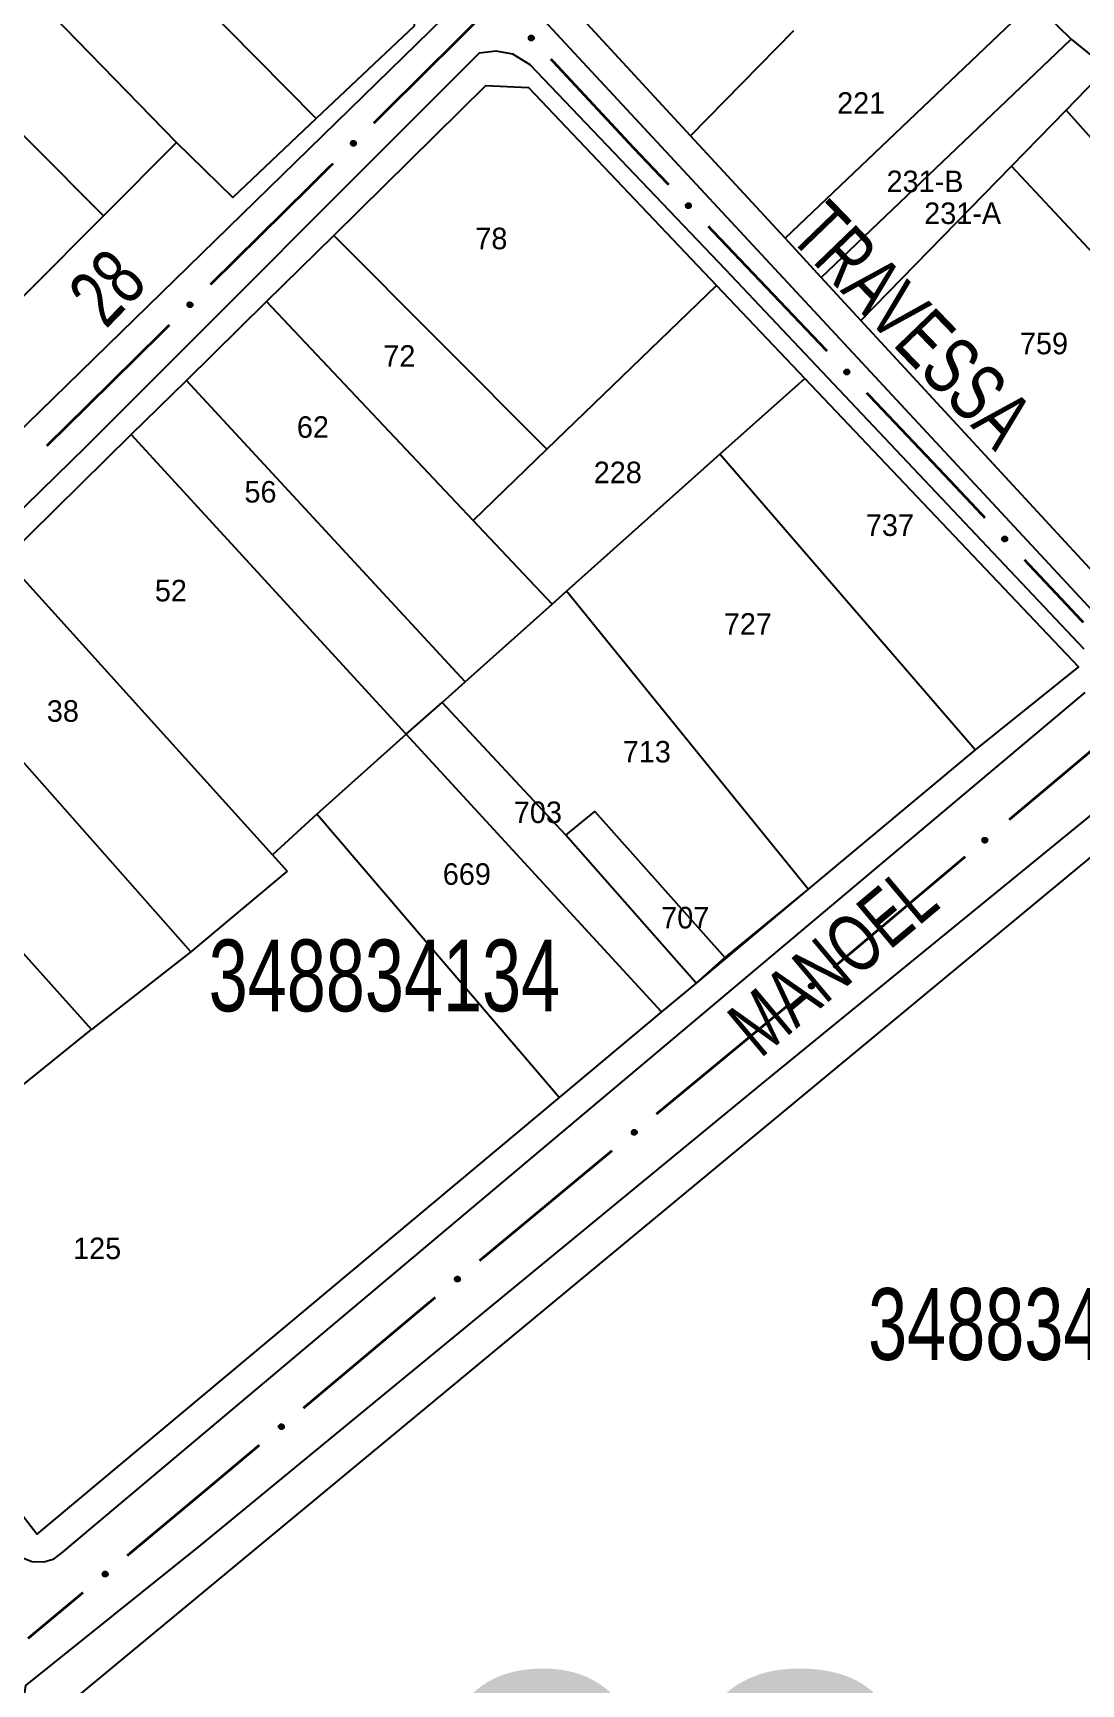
# Model space of a CAD drawing. Extents: x 199577 to 200882, y 4838726 to 4840156.
# Drawn here: x 200204.8 to 200277.8, y 4839526.4 to 4839641.4 of the extents above; entities that cross this region are included whole.
import ezdxf
from ezdxf.enums import TextEntityAlignment as Align

# ---------------------------------------------------------------- set-up
doc = ezdxf.new("R2010")
doc.units = 0
doc.header["$LTSCALE"] = 1.5
doc.header["$MEASUREMENT"] = 0
for name, color, linetype in [('CD_MALHA_LOTES', 7, 'CONTINUOUS'), ('CD_TXT_QUADRA', 2, 'CONTINUOUS'), ('LM-TXT-LSB', 7, 'CONTINUOUS'), ('RU-QUADRA', 210, 'CONTINUOUS'), ('SV-EIXO-RUA-PAV', 20, 'CONTINUOUS'), ('SV-RUA-PAVIM', 7, 'CONTINUOUS'), ('SV-TXT-RUA-PAV', 7, 'CONTINUOUS'), ('Th_NmrPorta', 1, 'CONTINUOUS')]:
    doc.layers.add(name, color=color, linetype=linetype)
doc.styles.add('ARIAL', font='ARIAL.SHX')
doc.styles.add('SWIS', font='swissko.ttf')

msp = doc.modelspace()

# ---------------------------------------------------------------- linework, layer by layer
at = {"layer": 'CD_MALHA_LOTES', "linetype": 'Continuous', "flags": 128}
for points in [[(200214.81, 4839633.74), (200194.97, 4839654.12)], [(200224.62, 4839651.69), (200231.16, 4839645.07), (200231.35, 4839641.84), (200224.54, 4839635.39)], [(200250.59, 4839634.2), (200243.38, 4839642.02), (200243.18, 4839645.11), (200248.29, 4839650.48)], [(200209.72, 4839628.63), (200189.65, 4839648.8)], [(200224.54, 4839635.39), (200216.32, 4839643.74)], [(200257.18, 4839627.06), (200274.45, 4839643.51)], [(200277.11, 4839640.93), (200274.45, 4839643.51)], [(200250.59, 4839634.2), (200257.79, 4839641.53)], [(200259.7, 4839624.33), (200277.11, 4839640.93)], [(200277.11, 4839640.93), (200279.6, 4839638.91)], [(200276.75, 4839635.99), (200279.6, 4839638.91)], [(200225.76, 4839627.26), (200236.35, 4839637.7), (200239.32, 4839637.56), (200252.41, 4839623.76)], [(200224.54, 4839635.39), (200218.74, 4839629.9)], [(200272.94, 4839632.07), (200276.75, 4839635.99)], [(200295.79, 4839614.68), (200276.75, 4839635.99)], [(200257.18, 4839627.06), (200250.59, 4839634.2)], [(200214.81, 4839633.74), (200209.72, 4839628.63)], [(200218.74, 4839629.9), (200214.81, 4839633.74)], [(200262.46, 4839621.33), (200272.94, 4839632.07)], [(200292.08, 4839611.62), (200272.94, 4839632.07)], [(200209.72, 4839628.63), (200204.36, 4839623.24)], [(200221.08, 4839622.66), (200225.76, 4839627.26)], [(200240.6, 4839612.36), (200225.76, 4839627.26)], [(200259.7, 4839624.33), (200257.18, 4839627.06)], [(200240.6, 4839612.36), (200252.41, 4839623.76)], [(200252.41, 4839623.76), (200258.55, 4839617.3)], [(200262.46, 4839621.33), (200259.7, 4839624.33)], [(200215.5, 4839617.16), (200221.08, 4839622.66)], [(200235.46, 4839607.4), (200221.08, 4839622.66)], [(200292.08, 4839611.62), (200280.36, 4839601.94), (200262.46, 4839621.33)], [(200211.65, 4839613.38), (200215.5, 4839617.16)], [(200234.9, 4839596.16), (200215.5, 4839617.16)], [(200252.65, 4839612.02), (200258.55, 4839617.3)], [(200258.55, 4839617.3), (200277.61, 4839597.21), (200270.41, 4839591.42)], [(200202.87, 4839604.72), (200211.65, 4839613.38)], [(200230.81, 4839592.51), (200211.65, 4839613.38)], [(200235.46, 4839607.4), (200240.6, 4839612.36)], [(200241.97, 4839602.47), (200252.65, 4839612.02)], [(200270.41, 4839591.42), (200252.65, 4839612.02)], [(200240.96, 4839601.57), (200235.46, 4839607.4)], [(200221.49, 4839584.11), (200202.87, 4839604.72)], [(200234.9, 4839596.16), (200240.96, 4839601.57)], [(200240.96, 4839601.57), (200241.97, 4839602.47)], [(200258.8, 4839581.71), (200241.97, 4839602.47)], [(200215.81, 4839577.36), (200196.85, 4839598.8)], [(200233.3, 4839594.72), (200234.9, 4839596.16)], [(200230.81, 4839592.51), (200233.3, 4839594.72)], [(200241.91, 4839585.49), (200233.3, 4839594.72)], [(200208.89, 4839571.94), (200190.47, 4839592.52)], [(200224.57, 4839586.94), (200230.81, 4839592.51)], [(200248.59, 4839573.17), (200230.81, 4839592.51)], [(200270.41, 4839591.42), (200258.8, 4839581.71)], [(200207.09, 4839524.82), (200284.39, 4839588.84), (200310.14, 4839562.13), (200306.36, 4839558.81)], [(200224.57, 4839586.94), (200221.49, 4839584.11)], [(200241.45, 4839567.2), (200224.57, 4839586.94)], [(200241.91, 4839585.49), (200243.93, 4839587.13), (200252.99, 4839576.96)], [(200250.99, 4839575.18), (200241.91, 4839585.49)], [(200221.49, 4839584.11), (200222.51, 4839582.97)], [(200222.51, 4839582.97), (200215.81, 4839577.36)], [(200258.8, 4839581.71), (200252.99, 4839576.96)], [(200215.81, 4839577.36), (200208.89, 4839571.94)], [(200252.99, 4839576.96), (200250.99, 4839575.18)], [(200250.99, 4839575.18), (200248.59, 4839573.17)], [(200248.59, 4839573.17), (200241.45, 4839567.2)], [(200204.04, 4839568.01), (200208.89, 4839571.94)], [(200241.45, 4839567.2), (200205.08, 4839536.78)], [(200205.08, 4839536.78), (200190.16, 4839556.12)]]:
    msp.add_lwpolyline(points, dxfattribs=at)
at = {"layer": 'RU-QUADRA', "linetype": 'Continuous', "flags": 128}
for points in [[(200280.36, 4839601.94), (200262.46, 4839621.33), (200259.7, 4839624.33), (200257.18, 4839627.06), (200250.59, 4839634.2), (200243.38, 4839642.02), (200243.18, 4839645.11), (200248.29, 4839650.48), (200253.81, 4839656.27), (200257.4, 4839660.06), (200259.92, 4839662.7), (200263.16, 4839666.11), (200265.9, 4839668.99), (200270.78, 4839674.12), (200274.55, 4839678.08), (200279.96, 4839683.78)], [(200231.35, 4839641.84), (200224.54, 4839635.39), (200218.74, 4839629.9), (200214.81, 4839633.74), (200209.72, 4839628.63), (200204.36, 4839623.24), (200197.07, 4839615.92), (200180.81, 4839599.6), (200166.96, 4839586.18), (200155.85, 4839599.69), (200148.94, 4839608.08), (200136.51, 4839623.2), (200126.3, 4839635.62), (200137.87, 4839646.84)], [(200202.87, 4839604.72), (200211.65, 4839613.38), (200215.5, 4839617.16), (200221.08, 4839622.66), (200225.76, 4839627.26), (200236.35, 4839637.7), (200239.32, 4839637.56), (200252.41, 4839623.76), (200258.55, 4839617.3), (200277.61, 4839597.21), (200270.41, 4839591.42), (200258.8, 4839581.71), (200254.32, 4839577.96), (200250.99, 4839575.18), (200248.59, 4839573.17), (200241.45, 4839567.2), (200205.08, 4839536.78), (200190.16, 4839556.12)]]:
    msp.add_lwpolyline(points, dxfattribs=at)
msp.add_lwpolyline([(200207.09, 4839524.82), (200284.39, 4839588.84), (200310.14, 4839562.13), (200306.36, 4839558.81), (200328.07, 4839537.65), (200329.17, 4839536.19), (200330.03, 4839534.21), (200329.66, 4839532.08), (200308.67, 4839509.69), (200264.69, 4839460.81)], close=True, dxfattribs=at)
at = {"layer": 'SV-EIXO-RUA-PAV', "const_width": 0.18}
for points in [[(200237.066319, 4839643.526792), (200228.543548, 4839635.079167)], [(200246.61, 4839633.38), (200240.874057, 4839639.545081)], [(200247.009345, 4839632.960431), (200246.61, 4839633.38)], [(200249.077647, 4839630.787385), (200247.009345, 4839632.960431)], [(200225.702625, 4839632.263292), (200223.571932, 4839630.151386)], [(200223.51, 4839630.09), (200217.165963, 4839623.829712)], [(200223.571932, 4839630.151386), (200223.51, 4839630.09)], [(200259.84, 4839619.48), (200251.835383, 4839627.889991)], [(200214.318805, 4839621.020141), (200208.624489, 4839615.400997)], [(200260.10818, 4839619.197419), (200259.84, 4839619.48)], [(200208.624489, 4839615.400997), (200208.36, 4839615.14)], [(200268.22, 4839610.65), (200262.86171, 4839616.296027)], [(200208.36, 4839615.14), (200205.772853, 4839612.595972)], [(200268.368056, 4839610.492569), (200268.22, 4839610.65)], [(200271.108395, 4839607.578716), (200268.368056, 4839610.492569)], [(200277.38, 4839600.91), (200273.848733, 4839604.664862)], [(200277.955928, 4839600.290982), (200277.38, 4839600.91)], [(200281.975937, 4839594.277147), (200272.788709, 4839586.557377)], [(200269.727289, 4839583.982944), (200260.546725, 4839576.25525)], [(200257.471744, 4839573.697093), (200248.220203, 4839566.054515)], [(200245.136883, 4839563.506353), (200235.90623, 4839555.838561)], [(200232.829345, 4839553.282631), (200232.14, 4839552.71)], [(200232.14, 4839552.71), (200223.638526, 4839545.567157)], [(200220.575992, 4839542.994049), (200217.513457, 4839540.420942)], [(200217.31, 4839540.25), (200211.373255, 4839535.292795)], [(200217.513457, 4839540.420942), (200217.31, 4839540.25)], [(200208.302893, 4839532.729031), (200204.464942, 4839529.524327)]]:
    msp.add_lwpolyline(points, dxfattribs=at)
at = {"layer": 'SV-EIXO-RUA-PAV'}
for points in [[(200239.529001, 4839640.829162), (200239.480105, 4839640.830232), (200239.438299, 4839640.84115), (200239.406052, 4839640.860292), (200239.381967, 4839640.884637), (200239.360132, 4839640.912319), (200239.344275, 4839640.945085), (200239.334732, 4839640.98535), (200239.335461, 4839641.034408), (200239.34946, 4839641.076499), (200239.366535, 4839641.109117), (200239.390475, 4839641.135694), (200239.417722, 4839641.156455), (200239.452302, 4839641.1718), (200239.493201, 4839641.181073), (200239.542513, 4839641.179146), (200239.583425, 4839641.168162), (200239.614129, 4839641.148827), (200239.640695, 4839641.124591), (200239.662648, 4839641.096062), (200239.678028, 4839641.063809), (200239.68729, 4839641.022613), (200239.684744, 4839640.973968), (200239.674253, 4839640.933038), (200239.655355, 4839640.90207), (200239.630905, 4839640.876453), (200239.603407, 4839640.854216), (200239.571133, 4839640.836905), (200239.529001, 4839640.829162)], [(200227.302626, 4839633.694194), (200227.303102, 4839633.645287), (200227.293511, 4839633.603158), (200227.275398, 4839633.570322), (200227.251826, 4839633.545479), (200227.224848, 4839633.52278), (200227.1926, 4839633.505895), (200227.152656, 4839633.495084), (200227.1036, 4839633.494262), (200227.061088, 4839633.506923), (200227.027946, 4839633.522959), (200227.000626, 4839633.546047), (200226.979014, 4839633.572624), (200226.962584, 4839633.606702), (200226.952022, 4839633.647287), (200226.952389, 4839633.696635), (200226.962075, 4839633.737874), (200226.980429, 4839633.769174), (200227.003814, 4839633.796492), (200227.031634, 4839633.819336), (200227.063386, 4839633.835728), (200227.104268, 4839633.846288), (200227.15297, 4839633.84528), (200227.19421, 4839633.836089), (200227.22576, 4839633.81818), (200227.252137, 4839633.794551), (200227.275233, 4839633.76777), (200227.293555, 4839633.736059), (200227.302626, 4839633.694194)], [(200250.475836, 4839629.15872), (200250.426931, 4839629.159235), (200250.385004, 4839629.169677), (200250.352542, 4839629.188452), (200250.328182, 4839629.212523), (200250.306034, 4839629.239955), (200250.289806, 4839629.272539), (200250.279806, 4839629.312693), (200250.279978, 4839629.361756), (200250.293499, 4839629.404003), (200250.310202, 4839629.436813), (200250.333839, 4839629.463659), (200250.360849, 4839629.484728), (200250.395253, 4839629.500465), (200250.436044, 4839629.510202), (200250.485374, 4839629.508835), (200250.526408, 4839629.498316), (200250.55733, 4839629.479331), (200250.584169, 4839629.455398), (200250.606444, 4839629.427121), (200250.622189, 4839629.395044), (200250.631919, 4839629.353956), (200250.629925, 4839629.305284), (200250.6199, 4839629.264238), (200250.601355, 4839629.233058), (200250.577197, 4839629.207165), (200250.549953, 4839629.184617), (200250.517878, 4839629.166941), (200250.475836, 4839629.15872)], [(200215.921974, 4839622.447492), (200215.922342, 4839622.398585), (200215.912657, 4839622.356477), (200215.894471, 4839622.323681), (200215.870844, 4839622.298891), (200215.843816, 4839622.276252), (200215.81153, 4839622.259439), (200215.771563, 4839622.248716), (200215.722505, 4839622.248002), (200215.680021, 4839622.260758), (200215.646915, 4839622.276867), (200215.619647, 4839622.300016), (200215.598094, 4839622.32664), (200215.581738, 4839622.360755), (200215.571267, 4839622.401364), (200215.571743, 4839622.45071), (200215.581521, 4839622.491927), (200215.599944, 4839622.523187), (200215.62339, 4839622.550453), (200215.65126, 4839622.573236), (200215.683048, 4839622.589557), (200215.723953, 4839622.600026), (200215.772653, 4839622.598911), (200215.813873, 4839622.589628), (200215.845383, 4839622.571649), (200215.871707, 4839622.547962), (200215.894744, 4839622.521129), (200215.912996, 4839622.489378), (200215.921974, 4839622.447492)], [(200261.504005, 4839617.566727), (200261.455101, 4839617.567312), (200261.413189, 4839617.577816), (200261.380754, 4839617.596638), (200261.356429, 4839617.620744), (200261.334321, 4839617.648208), (200261.318141, 4839617.680816), (200261.308199, 4839617.720984), (200261.308442, 4839617.770046), (200261.322024, 4839617.812274), (200261.338775, 4839617.84506), (200261.362451, 4839617.871872), (200261.389491, 4839617.892902), (200261.423917, 4839617.908589), (200261.464723, 4839617.918266), (200261.514051, 4839617.916828), (200261.555069, 4839617.906249), (200261.585964, 4839617.88722), (200261.612768, 4839617.863247), (200261.635003, 4839617.834938), (200261.650701, 4839617.802838), (200261.660371, 4839617.761736), (200261.658306, 4839617.713067), (200261.648222, 4839617.672036), (200261.629631, 4839617.640883), (200261.605436, 4839617.615025), (200261.578159, 4839617.592516), (200261.546058, 4839617.574886), (200261.504005, 4839617.566727)], [(200272.496808, 4839605.941708), (200272.447906, 4839605.942516), (200272.406043, 4839605.953209), (200272.373693, 4839605.972178), (200272.349478, 4839605.996394), (200272.327495, 4839606.023959), (200272.311463, 4839606.056639), (200272.301703, 4839606.096852), (200272.302169, 4839606.145913), (200272.315942, 4839606.188078), (200272.332842, 4839606.220788), (200272.356639, 4839606.247492), (200272.383774, 4839606.268399), (200272.418271, 4839606.28393), (200272.45912, 4839606.293423), (200272.508442, 4839606.29176), (200272.549411, 4839606.280995), (200272.580219, 4839606.261826), (200272.606915, 4839606.237732), (200272.62902, 4839606.209322), (200272.644573, 4839606.177151), (200272.654056, 4839606.136006), (200272.651771, 4839606.087348), (200272.6415, 4839606.046362), (200272.622769, 4839606.015293), (200272.598456, 4839605.989546), (200272.571078, 4839605.967161), (200272.538897, 4839605.949677), (200272.496808, 4839605.941708)], [(200271.270811, 4839585.13831), (200271.267315, 4839585.089527), (200271.254335, 4839585.048315), (200271.233615, 4839585.017058), (200271.208104, 4839584.994211), (200271.179372, 4839584.973778), (200271.145859, 4839584.959568), (200271.10517, 4839584.952035), (200271.056209, 4839584.955199), (200271.014865, 4839584.971271), (200270.983134, 4839584.989944), (200270.95778, 4839585.015174), (200270.938397, 4839585.043419), (200270.924788, 4839585.078718), (200270.917557, 4839585.120027), (200270.921929, 4839585.169182), (200270.934932, 4839585.209498), (200270.955767, 4839585.239205), (200270.981293, 4839585.264534), (200271.010876, 4839585.285044), (200271.043853, 4839585.298803), (200271.085458, 4839585.306009), (200271.133917, 4839585.30105), (200271.174275, 4839585.28854), (200271.204267, 4839585.268128), (200271.228638, 4839585.242436), (200271.249483, 4839585.213867), (200271.26517, 4839585.180774), (200271.270811, 4839585.13831)], [(200259.194548, 4839574.977495), (200259.190601, 4839574.928746), (200259.177241, 4839574.887656), (200259.156233, 4839574.856592), (200259.130512, 4839574.833982), (200259.101593, 4839574.813815), (200259.06795, 4839574.799915), (200259.027193, 4839574.792758), (200258.978263, 4839574.796374), (200258.93707, 4839574.812827), (200258.905513, 4839574.831793), (200258.880392, 4839574.857256), (200258.861272, 4839574.885678), (200258.847989, 4839574.921102), (200258.841139, 4839574.962476), (200258.845966, 4839575.011589), (200258.85934, 4839575.051783), (200258.880449, 4839575.081296), (200258.906208, 4839575.106388), (200258.935979, 4839575.126623), (200258.969082, 4839575.140078), (200259.010752, 4839575.146899), (200259.059163, 4839575.141493), (200259.099404, 4839575.128611), (200259.129205, 4839575.107923), (200259.153338, 4839575.082007), (200259.173918, 4839575.053247), (200259.189299, 4839575.02001), (200259.194548, 4839574.977495)], [(200246.85916, 4839564.787392), (200246.855213, 4839564.738643), (200246.841853, 4839564.697553), (200246.820846, 4839564.666489), (200246.795124, 4839564.643879), (200246.766205, 4839564.623712), (200246.732562, 4839564.609811), (200246.691805, 4839564.602655), (200246.642875, 4839564.606271), (200246.601682, 4839564.622724), (200246.570125, 4839564.64169), (200246.545004, 4839564.667153), (200246.525884, 4839564.695575), (200246.512601, 4839564.730999), (200246.505751, 4839564.772373), (200246.510578, 4839564.821485), (200246.523953, 4839564.861679), (200246.545061, 4839564.891192), (200246.57082, 4839564.916285), (200246.600591, 4839564.93652), (200246.633694, 4839564.949975), (200246.675364, 4839564.956796), (200246.723775, 4839564.951389), (200246.764016, 4839564.938508), (200246.793817, 4839564.917819), (200246.81795, 4839564.891903), (200246.83853, 4839564.863143), (200246.853911, 4839564.829907), (200246.85916, 4839564.787392)], [(200234.548649, 4839554.567729), (200234.544835, 4839554.518969), (200234.531587, 4839554.477843), (200234.510665, 4839554.446722), (200234.485005, 4839554.424042), (200234.456141, 4839554.403795), (200234.422536, 4839554.389803), (200234.381799, 4839554.382536), (200234.33286, 4839554.386018), (200234.291621, 4839554.402359), (200234.260013, 4839554.421238), (200234.234823, 4839554.446633), (200234.215625, 4839554.475003), (200234.202245, 4839554.51039), (200234.195283, 4839554.551745), (200234.199975, 4839554.600871), (200234.21324, 4839554.641101), (200234.234268, 4839554.670672), (200234.259958, 4839554.695834), (200234.289674, 4839554.716151), (200234.32274, 4839554.729696), (200234.364391, 4839554.73663), (200234.412817, 4839554.731356), (200234.453093, 4839554.718584), (200234.482951, 4839554.697977), (200234.507154, 4839554.672127), (200234.527813, 4839554.643424), (200234.543284, 4839554.610229), (200234.548649, 4839554.567729)], [(200222.288078, 4839544.288748), (200222.284537, 4839544.239968), (200222.271519, 4839544.198768), (200222.250771, 4839544.16753), (200222.225239, 4839544.144707), (200222.196488, 4839544.124299), (200222.162962, 4839544.11012), (200222.122266, 4839544.102624), (200222.073308, 4839544.105833), (200222.031979, 4839544.121942), (200222.000266, 4839544.140645), (200221.974934, 4839544.165898), (200221.955577, 4839544.19416), (200221.942, 4839544.229472), (200221.934807, 4839544.270788), (200221.939224, 4839544.319939), (200221.952264, 4839544.360242), (200221.973125, 4839544.38993), (200221.998674, 4839544.415236), (200222.028276, 4839544.435719), (200222.061266, 4839544.449448), (200222.102878, 4839544.456616), (200222.151332, 4839544.451613), (200222.191679, 4839544.439066), (200222.221652, 4839544.418627), (200222.245999, 4839544.392913), (200222.266818, 4839544.364325), (200222.282475, 4839544.331217), (200222.288078, 4839544.288748)], [(200210.018917, 4839534.018507), (200210.015228, 4839533.969738), (200210.002084, 4839533.928578), (200209.981241, 4839533.897403), (200209.955639, 4839533.874658), (200209.926827, 4839533.854338), (200209.893258, 4839533.840261), (200209.852539, 4839533.832889), (200209.803591, 4839533.836247), (200209.762311, 4839533.852482), (200209.730655, 4839533.871281), (200209.7054, 4839533.896612), (200209.68613, 4839533.924932), (200209.67266, 4839533.960285), (200209.665593, 4839534.001623), (200209.67016, 4839534.05076), (200209.683322, 4839534.091024), (200209.704274, 4839534.120648), (200209.7299, 4839534.145876), (200209.759564, 4839534.166269), (200209.792596, 4839534.179897), (200209.834229, 4839534.186938), (200209.882668, 4839534.181787), (200209.922976, 4839534.169118), (200209.952887, 4839534.148588), (200209.977156, 4839534.122799), (200209.997888, 4839534.094148), (200210.013444, 4839534.060993), (200210.018917, 4839534.018507)]]:
    msp.add_lwpolyline(points, close=True, dxfattribs=at)
for points in [[(200239.529001, 4839640.829162), (200239.334732, 4839640.98535)], [(200239.571133, 4839640.836905), (200239.335461, 4839641.034408)], [(200239.550811, 4839640.834874), (200239.338874, 4839641.00858)], [(200239.480105, 4839640.830232), (200239.344275, 4839640.945085)], [(200239.502391, 4839640.830827), (200239.34485, 4839640.96009)], [(200239.584152, 4839640.849119), (200239.34526, 4839641.051797)], [(200239.603407, 4839640.854216), (200239.34946, 4839641.076499)], [(200239.456246, 4839640.836353), (200239.358956, 4839640.922893)], [(200239.613774, 4839640.867361), (200239.36008, 4839641.087951)], [(200239.438299, 4839640.84115), (200239.360132, 4839640.912319)], [(200239.630905, 4839640.876453), (200239.366535, 4839641.109117)], [(200239.641677, 4839640.891458), (200239.381616, 4839641.122898)], [(200239.655355, 4839640.90207), (200239.390475, 4839641.135694)], [(200239.663003, 4839640.920619), (200239.406521, 4839641.144206)], [(200239.674253, 4839640.933038), (200239.417722, 4839641.156455)], [(200239.678753, 4839640.955774), (200239.439002, 4839641.161379)], [(200239.684744, 4839640.973968), (200239.452302, 4839641.1718)], [(200239.682281, 4839641.000059), (200239.4752, 4839641.174556)], [(200239.68729, 4839641.022613), (200239.493201, 4839641.181073)], [(200239.677166, 4839641.045622), (200239.523482, 4839641.174746)], [(200239.678028, 4839641.063809), (200239.542513, 4839641.179146)], [(200239.666916, 4839641.08268), (200239.567697, 4839641.16929)], [(200239.662648, 4839641.096062), (200239.583425, 4839641.168162)], [(200227.104268, 4839633.846288), (200226.952022, 4839633.647287)], [(200227.063386, 4839633.835728), (200226.952389, 4839633.696635)], [(200227.081591, 4839633.835442), (200226.957389, 4839633.677752)], [(200227.126969, 4839633.841995), (200226.959105, 4839633.629501)], [(200227.044875, 4839633.824026), (200226.961445, 4839633.722119)], [(200227.031634, 4839633.819336), (200226.962075, 4839633.737874)], [(200227.15297, 4839633.84528), (200226.962584, 4839633.606702)], [(200227.171343, 4839633.839868), (200226.97342, 4839633.593738)], [(200227.19421, 4839633.836089), (200226.979014, 4839633.572624)], [(200227.206979, 4839633.825238), (200226.991611, 4839633.561816)], [(200227.22576, 4839633.81818), (200227.000626, 4839633.546047)], [(200227.2368, 4839633.804843), (200227.013696, 4839633.537597)], [(200227.252137, 4839633.794551), (200227.027946, 4839633.522959)], [(200227.261766, 4839633.777716), (200227.049305, 4839633.517177)], [(200227.275233, 4839633.76777), (200227.061088, 4839633.506923)], [(200227.280935, 4839633.748685), (200227.08591, 4839633.503506)], [(200227.293555, 4839633.736059), (200227.1036, 4839633.494262)], [(200227.296227, 4839633.715812), (200227.129307, 4839633.49849)], [(200227.302626, 4839633.694194), (200227.152656, 4839633.495084)], [(200227.301803, 4839633.667544), (200227.177584, 4839633.505995)], [(200227.303102, 4839633.645287), (200227.1926, 4839633.505895)], [(200227.297739, 4839633.621248), (200227.214317, 4839633.52127)], [(200227.293511, 4839633.603158), (200227.224848, 4839633.52278)], [(200250.475836, 4839629.15872), (200250.279806, 4839629.312693)], [(200250.517878, 4839629.166941), (200250.279978, 4839629.361756)], [(200250.49758, 4839629.164679), (200250.283685, 4839629.335969)], [(200250.530756, 4839629.179302), (200250.289579, 4839629.379255)], [(200250.426931, 4839629.159235), (200250.289806, 4839629.272539)], [(200250.449209, 4839629.160083), (200250.29021, 4839629.28755)], [(200250.549953, 4839629.184617), (200250.293499, 4839629.404003)], [(200250.56017, 4839629.197879), (200250.303989, 4839629.415575)], [(200250.403005, 4839629.165085), (200250.304738, 4839629.250515)], [(200250.385004, 4839629.169677), (200250.306034, 4839629.239955)], [(200250.577197, 4839629.207165), (200250.310202, 4839629.436813)], [(200250.587797, 4839629.222291), (200250.325126, 4839629.450764)], [(200250.601355, 4839629.233058), (200250.333839, 4839629.463659)], [(200250.608792, 4839629.251692), (200250.349788, 4839629.472354)], [(200250.6199, 4839629.264238), (200250.360849, 4839629.484728)], [(200250.624142, 4839629.287024), (200250.382071, 4839629.489894)], [(200250.629925, 4839629.305284), (200250.395253, 4839629.500465)], [(200250.627166, 4839629.331347), (200250.418118, 4839629.503481)], [(200250.631919, 4839629.353956), (200250.436044, 4839629.510202)], [(200250.621534, 4839629.376848), (200250.466394, 4839629.50422)], [(200250.622189, 4839629.395044), (200250.485374, 4839629.508835)], [(200250.610864, 4839629.413788), (200250.510669, 4839629.499266)], [(200250.606444, 4839629.427121), (200250.526408, 4839629.498316)], [(200215.723953, 4839622.600026), (200215.571267, 4839622.401364)], [(200215.683048, 4839622.589557), (200215.571743, 4839622.45071)], [(200215.701252, 4839622.58923), (200215.576701, 4839622.431817)], [(200215.746644, 4839622.595683), (200215.57831, 4839622.383562)], [(200215.664511, 4839622.577896), (200215.580855, 4839622.476174)], [(200215.65126, 4839622.573236), (200215.581521, 4839622.491927)], [(200215.772653, 4839622.598911), (200215.581738, 4839622.360755)], [(200215.791014, 4839622.593458), (200215.592545, 4839622.347766)], [(200215.813873, 4839622.589628), (200215.598094, 4839622.32664)], [(200215.826617, 4839622.578748), (200215.610666, 4839622.315805)], [(200215.845383, 4839622.571649), (200215.619647, 4839622.300016)], [(200215.856393, 4839622.558288), (200215.632697, 4839622.291536)], [(200215.871707, 4839622.547962), (200215.646915, 4839622.276867)], [(200215.881299, 4839622.531106), (200215.668262, 4839622.271037)], [(200215.894744, 4839622.521129), (200215.680021, 4839622.260758)], [(200215.900404, 4839622.502032), (200215.704836, 4839622.257286)], [(200215.912996, 4839622.489378), (200215.722505, 4839622.248002)], [(200215.915623, 4839622.469125), (200215.748222, 4839622.252173)], [(200215.921974, 4839622.447492), (200215.771563, 4839622.248716)], [(200215.921092, 4839622.420844), (200215.796515, 4839622.259571)], [(200215.922342, 4839622.398585), (200215.81153, 4839622.259439)], [(200215.916925, 4839622.374558), (200215.833281, 4839622.274765)], [(200215.912657, 4839622.356477), (200215.843816, 4839622.276252)], [(200261.504005, 4839617.566727), (200261.308199, 4839617.720984)], [(200261.546058, 4839617.574886), (200261.308442, 4839617.770046)], [(200261.525758, 4839617.572654), (200261.312111, 4839617.744254)], [(200261.558955, 4839617.587229), (200261.318069, 4839617.787532)], [(200261.455101, 4839617.567312), (200261.318141, 4839617.680816)], [(200261.47738, 4839617.568128), (200261.318566, 4839617.695826)], [(200261.578159, 4839617.592516), (200261.322024, 4839617.812274)], [(200261.588396, 4839617.605764), (200261.33253, 4839617.823831)], [(200261.605436, 4839617.615025), (200261.338775, 4839617.84506)], [(200261.616058, 4839617.630135), (200261.353719, 4839617.858989)], [(200261.629631, 4839617.640883), (200261.362451, 4839617.871872)], [(200261.637095, 4839617.659506), (200261.378412, 4839617.880543)], [(200261.648222, 4839617.672036), (200261.389491, 4839617.892902)], [(200261.652496, 4839617.694816), (200261.410721, 4839617.898037)], [(200261.658306, 4839617.713067), (200261.423917, 4839617.908589)], [(200261.655586, 4839617.739134), (200261.446787, 4839617.911572)], [(200261.660371, 4839617.761736), (200261.464723, 4839617.918266)], [(200261.650019, 4839617.784643), (200261.495064, 4839617.91224)], [(200261.650701, 4839617.802838), (200261.514051, 4839617.916828)], [(200261.639403, 4839617.821598), (200261.539332, 4839617.907221)], [(200261.635003, 4839617.834938), (200261.555069, 4839617.906249)], [(200261.431183, 4839617.573197), (200261.33304, 4839617.65877)], [(200261.413189, 4839617.577816), (200261.334321, 4839617.648208)], [(200272.571078, 4839605.967161), (200272.315942, 4839606.188078)], [(200272.581374, 4839605.980362), (200272.326501, 4839606.199588)], [(200272.598456, 4839605.989546), (200272.332842, 4839606.220788)], [(200272.609147, 4839606.004608), (200272.347848, 4839606.234649)], [(200272.622769, 4839606.015293), (200272.356639, 4839606.247492)], [(200272.630317, 4839606.033883), (200272.372639, 4839606.256091)], [(200272.6415, 4839606.046362), (200272.383774, 4839606.268399)], [(200272.645878, 4839606.069122), (200272.405027, 4839606.273438)], [(200272.651771, 4839606.087348), (200272.418271, 4839606.28393)], [(200272.649169, 4839606.113426), (200272.441154, 4839606.286809)], [(200272.654056, 4839606.136006), (200272.45912, 4839606.293423)], [(200272.643809, 4839606.15896), (200272.489434, 4839606.287258)], [(200272.644573, 4839606.177151), (200272.508442, 4839606.29176)], [(200272.63336, 4839606.195963), (200272.533678, 4839606.282039)], [(200272.62902, 4839606.209322), (200272.549411, 4839606.280995)], [(200272.496808, 4839605.941708), (200272.301703, 4839606.096852)], [(200272.538897, 4839605.949677), (200272.302169, 4839606.145913)], [(200272.518587, 4839605.947537), (200272.305721, 4839606.120104)], [(200272.447906, 4839605.942516), (200272.311463, 4839606.056639)], [(200272.55185, 4839605.961962), (200272.311874, 4839606.163355)], [(200272.470189, 4839605.943231), (200272.311956, 4839606.071647)], [(200272.424015, 4839605.948509), (200272.326262, 4839606.034526)], [(200272.406043, 4839605.953209), (200272.327495, 4839606.023959)], [(200271.085458, 4839585.306009), (200270.917557, 4839585.120027)], [(200271.043853, 4839585.298803), (200270.921929, 4839585.169182)], [(200271.107735, 4839585.299886), (200270.923172, 4839585.101725)], [(200271.133917, 4839585.30105), (200270.924788, 4839585.078718)], [(200271.061975, 4839585.297039), (200270.925379, 4839585.149956)], [(200271.024454, 4839585.288642), (200270.933024, 4839585.193846)], [(200271.151791, 4839585.294164), (200270.934535, 4839585.064917)], [(200271.010876, 4839585.285044), (200270.934932, 4839585.209498)], [(200271.174275, 4839585.28854), (200270.938397, 4839585.043419)], [(200271.186121, 4839585.276688), (200270.950074, 4839585.031624)], [(200271.204267, 4839585.268128), (200270.95778, 4839585.015174)], [(200271.214187, 4839585.253939), (200270.97012, 4839585.005691)], [(200271.228638, 4839585.242436), (200270.983134, 4839584.989944)], [(200271.236869, 4839585.224875), (200271.003954, 4839584.982447)], [(200271.249483, 4839585.213867), (200271.014865, 4839584.971271)], [(200271.253617, 4839585.194383), (200271.039328, 4839584.965849)], [(200271.26517, 4839585.180774), (200271.056209, 4839584.955199)], [(200271.266189, 4839585.160376), (200271.082174, 4839584.957326)], [(200271.270811, 4839585.13831), (200271.10517, 4839584.952035)], [(200271.267827, 4839585.111815), (200271.130901, 4839584.960886)], [(200271.267315, 4839585.089527), (200271.145859, 4839584.959568)], [(200271.260017, 4839585.066002), (200271.168753, 4839584.973128)], [(200271.254335, 4839585.048315), (200271.179372, 4839584.973778)], [(200259.010752, 4839575.146899), (200258.841139, 4839574.962476)], [(200258.969082, 4839575.140078), (200258.845966, 4839575.011589)], [(200259.032971, 4839575.140571), (200258.846585, 4839574.944122)], [(200259.059163, 4839575.141493), (200258.847989, 4839574.921102)], [(200258.987187, 4839575.138147), (200258.849238, 4839574.992331)], [(200258.949589, 4839575.130097), (200258.857288, 4839575.036149)], [(200259.076972, 4839575.134442), (200258.857608, 4839574.907211)], [(200258.935979, 4839575.126623), (200258.85934, 4839575.051783)], [(200259.099404, 4839575.128611), (200258.861272, 4839574.885678)], [(200259.111139, 4839575.116649), (200258.872839, 4839574.873776)], [(200259.129205, 4839575.107923), (200258.880392, 4839574.857256)], [(200259.138994, 4839575.093643), (200258.892644, 4839574.847659)], [(200259.153338, 4839575.082007), (200258.905513, 4839574.831793)], [(200259.161406, 4839575.06437), (200258.926262, 4839574.824103)], [(200259.173918, 4839575.053247), (200258.93707, 4839574.812827)], [(200259.177872, 4839575.033725), (200258.961481, 4839574.80718)], [(200259.189299, 4839575.02001), (200258.978263, 4839574.796374)], [(200259.19013, 4839574.999604), (200259.004247, 4839574.798261)], [(200259.194548, 4839574.977495), (200259.027193, 4839574.792758)], [(200259.191319, 4839574.951029), (200259.053005, 4839574.801371)], [(200259.190601, 4839574.928746), (200259.06795, 4839574.799915)], [(200259.183086, 4839574.90529), (200259.090968, 4839574.813263)], [(200259.177241, 4839574.887656), (200259.101593, 4839574.813815)], [(200246.675364, 4839564.956796), (200246.505751, 4839564.772373)], [(200246.633694, 4839564.949975), (200246.510578, 4839564.821485)], [(200246.697583, 4839564.950468), (200246.511197, 4839564.754019)], [(200246.723775, 4839564.951389), (200246.512601, 4839564.730999)], [(200246.651799, 4839564.948043), (200246.51385, 4839564.802228)], [(200246.614201, 4839564.939993), (200246.5219, 4839564.846046)], [(200246.741584, 4839564.944339), (200246.52222, 4839564.717108)], [(200246.600591, 4839564.93652), (200246.523953, 4839564.861679)], [(200246.764016, 4839564.938508), (200246.525884, 4839564.695575)], [(200246.775751, 4839564.926546), (200246.537451, 4839564.683673)], [(200246.793817, 4839564.917819), (200246.545004, 4839564.667153)], [(200246.803606, 4839564.90354), (200246.557256, 4839564.657556)], [(200246.81795, 4839564.891903), (200246.570125, 4839564.64169)], [(200246.826018, 4839564.874267), (200246.590874, 4839564.634)], [(200246.83853, 4839564.863143), (200246.601682, 4839564.622724)], [(200246.842484, 4839564.843622), (200246.626093, 4839564.617077)], [(200246.853911, 4839564.829907), (200246.642875, 4839564.606271)], [(200246.854742, 4839564.8095), (200246.668859, 4839564.608158)], [(200246.85916, 4839564.787392), (200246.691805, 4839564.602655)], [(200246.855931, 4839564.760926), (200246.717617, 4839564.611268)], [(200246.855213, 4839564.738643), (200246.732562, 4839564.609811)], [(200246.847698, 4839564.715187), (200246.75558, 4839564.62316)], [(200246.841853, 4839564.697553), (200246.766205, 4839564.623712)], [(200234.364391, 4839554.73663), (200234.195283, 4839554.551745)], [(200234.32274, 4839554.729696), (200234.199975, 4839554.600871)], [(200234.386628, 4839554.730363), (200234.200779, 4839554.533407)], [(200234.412817, 4839554.731356), (200234.202245, 4839554.51039)], [(200234.34085, 4839554.727814), (200234.2033, 4839554.581622)], [(200234.303275, 4839554.719661), (200234.21123, 4839554.625462)], [(200234.430645, 4839554.724354), (200234.211902, 4839554.496525)], [(200234.289674, 4839554.716151), (200234.21324, 4839554.641101)], [(200234.453093, 4839554.718584), (200234.215625, 4839554.475003)], [(200234.464861, 4839554.706655), (200234.227225, 4839554.463132)], [(200234.482951, 4839554.697977), (200234.234823, 4839554.446633)], [(200234.492778, 4839554.683724), (200234.247101, 4839554.437069)], [(200234.507154, 4839554.672127), (200234.260013, 4839554.421238)], [(200234.51527, 4839554.654513), (200234.280783, 4839554.413606)], [(200234.527813, 4839554.643424), (200234.291621, 4839554.402359)], [(200234.53182, 4839554.623913), (200234.316048, 4839554.396778)], [(200234.543284, 4839554.610229), (200234.33286, 4839554.386018)], [(200234.544171, 4839554.589825), (200234.358838, 4839554.387976)], [(200234.548649, 4839554.567729), (200234.381799, 4839554.382536)], [(200234.545493, 4839554.541254), (200234.407587, 4839554.391219)], [(200234.544835, 4839554.518969), (200234.422536, 4839554.389803)], [(200234.537384, 4839554.495493), (200234.445518, 4839554.403215)], [(200234.531587, 4839554.477843), (200234.456141, 4839554.403795)], [(200222.102878, 4839544.456616), (200221.934807, 4839544.270788)], [(200222.061266, 4839544.449448), (200221.939224, 4839544.319939)], [(200222.125149, 4839544.450473), (200221.940405, 4839544.25248)], [(200222.151332, 4839544.451613), (200221.942, 4839544.229472)], [(200222.079386, 4839544.447668), (200221.942656, 4839544.300709)], [(200222.041857, 4839544.439305), (200221.950341, 4839544.344592)], [(200222.169199, 4839544.44471), (200221.951735, 4839544.215662)], [(200222.028276, 4839544.435719), (200221.952264, 4839544.360242)], [(200222.191679, 4839544.439066), (200221.955577, 4839544.19416)], [(200222.203513, 4839544.427203), (200221.967244, 4839544.182354)], [(200222.221652, 4839544.418627), (200221.974934, 4839544.165898)], [(200222.231559, 4839544.404429), (200221.987265, 4839544.156403)], [(200222.245999, 4839544.392913), (200222.000266, 4839544.140645)], [(200222.254214, 4839544.375344), (200222.021078, 4839544.133128)], [(200222.266818, 4839544.364325), (200222.031979, 4839544.121942)], [(200222.270934, 4839544.344837), (200222.056437, 4839544.116499)], [(200222.282475, 4839544.331217), (200222.073308, 4839544.105833)], [(200222.283476, 4839544.310819), (200222.099275, 4839544.107936)], [(200222.288078, 4839544.288748), (200222.122266, 4839544.102624)], [(200222.285069, 4839544.262256), (200222.148006, 4839544.111452)], [(200222.284537, 4839544.239968), (200222.162962, 4839544.11012)], [(200222.277217, 4839544.21645), (200222.185869, 4839544.12366)], [(200222.271519, 4839544.198768), (200222.196488, 4839544.124299)], [(200209.834229, 4839534.186938), (200209.665593, 4839534.001623)], [(200209.792596, 4839534.179897), (200209.67016, 4839534.05076)], [(200209.856482, 4839534.180727), (200209.671135, 4839533.983298)], [(200209.882668, 4839534.181787), (200209.67266, 4839533.960285)], [(200209.810711, 4839534.178062), (200209.673533, 4839534.03152)], [(200209.773156, 4839534.169813), (200209.681352, 4839534.07538)], [(200209.900514, 4839534.174831), (200209.682353, 4839533.946446)], [(200209.759564, 4839534.166269), (200209.683322, 4839534.091024)], [(200209.922976, 4839534.169118), (200209.68613, 4839533.924932)], [(200209.934775, 4839534.157219), (200209.69776, 4839533.913091)], [(200209.952887, 4839534.148588), (200209.7054, 4839533.896612)], [(200209.962751, 4839534.13436), (200209.717703, 4839533.887079)], [(200209.977156, 4839534.122799), (200209.730655, 4839533.871281)], [(200209.985317, 4839534.105205), (200209.751444, 4839533.863701)], [(200209.997888, 4839534.094148), (200209.762311, 4839533.852482)], [(200210.001944, 4839534.074648), (200209.786752, 4839533.846964)], [(200210.013444, 4839534.060993), (200209.803591, 4839533.836247)], [(200210.014382, 4839534.040591), (200209.829565, 4839533.838271)], [(200210.018917, 4839534.018507), (200209.852539, 4839533.832889)], [(200210.015828, 4839533.992024), (200209.878305, 4839533.841638)], [(200210.015228, 4839533.969738), (200209.893258, 4839533.840261)], [(200210.007836, 4839533.946242), (200209.916205, 4839533.853731)], [(200210.002084, 4839533.928578), (200209.926827, 4839533.854338)]]:
    msp.add_lwpolyline(points, dxfattribs=at)
at = {"layer": 'SV-RUA-PAVIM', "linetype": 'Continuous'}
for points in [[(200241.1, 4839645.32, 12.29), (200240.38, 4839643.87, 12.29), (200240.37, 4839642.27, 12.29), (200278.9, 4839600.79, 12.29), (200279.89, 4839600.25, 12.29), (200281.45, 4839600.12, 12.29), (200283.19, 4839600.82, 12.42), (200345.37, 4839652.33, 11.52), (200346.62, 4839654.76, 11.67), (200346.65, 4839656.95, 11.67), (200346.46, 4839659.42, 11.67), (200345.72, 4839661.83, 12.04), (200312.94, 4839715.49, 12.02), (200310.97, 4839716.34, 12.02), (200308.68, 4839716.33, 12.02), (200306.52, 4839715.69, 12.02)], [(200161.22, 4839588.93, 11.9), (200165.74, 4839583.51, 11.9), (200167.8, 4839580.68, 11.9), (200167.89, 4839580.61, 11.9), (200169.81, 4839580.54, 11.9), (200170.66, 4839581.24, 11.9), (200233.43, 4839642.44, 11.97), (200233.84, 4839643.75, 12.03), (200233.42, 4839644.85, 12.03), (200220.01, 4839658.27, 12.22), (200185.73, 4839692.77, 11.59), (200184.93, 4839693.67, 11.59), (200183.16, 4839693.86, 11.59), (200182.93, 4839693.86, 11.59), (200182.51, 4839693.68, 11.59), (200162.36, 4839674.03, 10.81), (200134.47, 4839646.87, 10.81), (200124.52, 4839637.11, 10.81), (200124.52, 4839637.08, 10.81), (200124.59, 4839634.97, 10.81), (200124.61, 4839634.97, 10.81)], [(200309.82, 4839507.47, 13.24), (200332.3, 4839532.08, 13.83), (200332.63, 4839533.57, 13.88), (200332.42, 4839536.91, 13.67), (200332.07, 4839538.06, 13.67), (200320.85, 4839548.82, 13.05), (200320.37, 4839554.9, 13.05), (200286.04, 4839590.39, 13.17), (200284.88, 4839590.8, 13.17), (200284.85, 4839590.8, 13.17), (200283.76, 4839590.89, 13.17), (200283.65, 4839590.9, 13.17), (200281.41, 4839589.26, 13.17), (200255.52, 4839568.14, 13.2), (200216.5, 4839536.04, 13.19), (200204.29, 4839526.25, 13.17), (200204.1, 4839524.95, 13.18), (200204.19, 4839523.99, 13.18), (200204.2, 4839523.91, 13.18), (200205.89, 4839521.82, 13.18), (200262.44, 4839459.64, 12.53), (200263.18, 4839458.85, 12.57), (200265.09, 4839458.71, 12.58), (200265.76, 4839459.29, 12.58)]]:
    msp.add_polyline3d(points, close=True, dxfattribs=at)
msp.add_polyline3d([(200278, 4839598.43, 13.11), (200253.04, 4839624.88, 13.11), (200239.44, 4839639.15, 12.3), (200238.22, 4839639.89, 12.29), (200237.07, 4839640.09, 12.29), (200235.89, 4839639.96, 12.29), (200208.52, 4839612.55, 12.29), (200174.57, 4839579.35, 12.35), (200173.94, 4839578.28, 12.35), (200173.92, 4839578.21, 12.35), (200173.68, 4839576.9, 12.35), (200173.59, 4839576.3, 12.35), (200174.82, 4839574.66, 12.35), (200202.64, 4839536.65, 12.5), (200203.83, 4839535.26, 12.51), (200204.73, 4839534.88, 12.88), (200205.56, 4839534.86, 13.03), (200206.21, 4839535.04, 13.03), (200206.21, 4839535.03, 13.03), (200206.81, 4839535.47, 13.03), (200278.07, 4839595.42, 13.11)], dxfattribs=at)

# ---------------------------------------------------------------- texts
at = {"layer": 'CD_TXT_QUADRA', "style": 'ARIAL', "width": 0.7}
for s, p in [('348834134', (200217.05, 4839573.21)), ('348834143', (200262.965489, 4839548.928299))]:
    msp.add_text(s, height=5, dxfattribs=at).set_placement(p)
at = {"layer": 'LM-TXT-LSB', "style": 'SWIS'}
msp.add_text('02', height=23, dxfattribs=at).set_placement((200231.328306, 4839504.088196))
at = {"layer": 'SV-TXT-RUA-PAV', "style": 'ARIAL', "width": 0.7}
for s, rotation, p in [('TRAVESSA', 314, (200257.35, 4839627.15)), ('28', 46, (200209.89, 4839620.69)), ('MANOEL', 40, (200255.46, 4839569.88))]:
    msp.add_text(s, height=4, rotation=rotation, dxfattribs=at).set_placement(p)
at = {"layer": 'Th_NmrPorta', "color": 1}
for s, p in [('221', (200260.811695, 4839636.482086)), ('231-B', (200264.251695, 4839631.022086)), ('231-A', (200266.871695, 4839628.802086)), ('78', (200235.616142, 4839627.044384)), ('759', (200273.539825, 4839619.72866)), ('72', (200229.209825, 4839618.85866)), ('62', (200223.189825, 4839613.90866)), ('228', (200243.86134, 4839610.749825)), ('56', (200219.539825, 4839609.39866)), ('737', (200262.811387, 4839607.074437)), ('52', (200213.299825, 4839602.51866)), ('727', (200252.921387, 4839600.194437)), ('38', (200205.779825, 4839594.12866)), ('713', (200245.881387, 4839591.294437)), ('703', (200238.301387, 4839587.074437)), ('669', (200233.351387, 4839582.774437)), ('707', (200248.561387, 4839579.734437)), ('125', (200207.609143, 4839556.701366))]:
    msp.add_text(s, height=1.5, dxfattribs=at).set_placement(p, align=Align.MIDDLE_LEFT)

doc.saveas('drawing.dxf')
